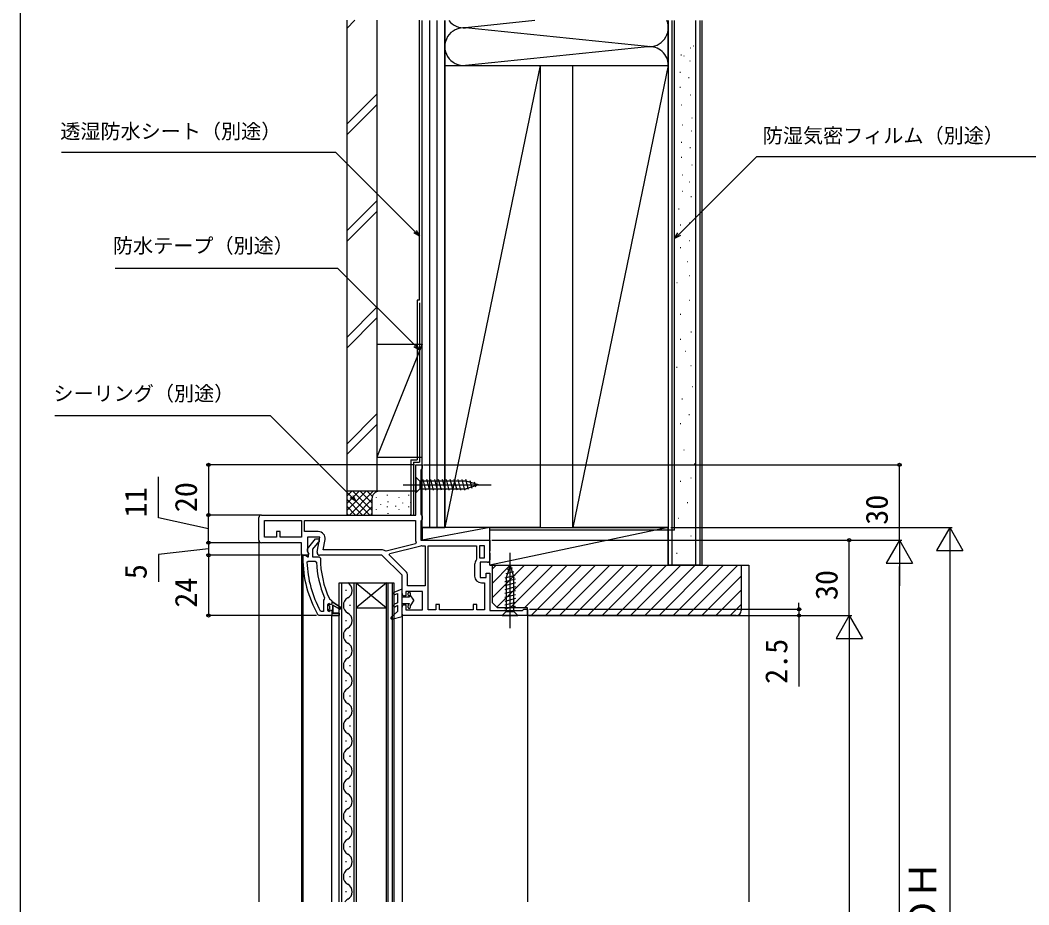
# Model space of a CAD drawing. Units: millimetres, scale not verified. Extents: x -525 to 525, y -784 to 779.
# Drawn here: x -524.8 to -123.3, y 251.1 to 603.3 of the extents above; entities that cross this region are included whole.
import ezdxf
from ezdxf.enums import TextEntityAlignment as Align

# ---------------------------------------------------------------- set-up
doc = ezdxf.new("R2010")
doc.units = ezdxf.units.MM
doc.header["$LTSCALE"] = 4
for name, color, linetype in [('0-2_YKK_11', 7, 'Continuous'), ('0-3_YKK_12', 2, 'Continuous'), ('0-4_YKK_13', 4, 'Continuous'), ('0-6_YKK_D', 6, 'Continuous'), ('0-7_YKK_ZWAK', 7, 'Continuous'), ('0-8_YSS_K', 3, 'Continuous'), ('0-9_YSS_KE', 3, 'Continuous')]:
    doc.layers.add(name, color=color, linetype=linetype)
doc.styles.add('ＭＳ ゴシック', font='')
doc.styles.get('ＭＳ ゴシック').set_extended_font_data('MS Gothic')

msp = doc.modelspace()

# ---------------------------------------------------------------- linework, layer by layer
at = {"layer": '0-2_YKK_11'}
for p, q in [((-429.8, 396.3), (-429.8, 405.3)), ((-364.8, 394.1), (-363.6, 394.1)), ((-343.9, 386.6), (-343.9, 382))]:
    msp.add_line(p, q, dxfattribs=at)
for points in [[(-428.8, 406.3), (-367.3, 406.3), (-367.3, 426.3), (-364.8, 426.3), (-364.8, 425), (-365.05, 424.567), (-365.3, 424.134), (-365.3, 406.666), (-365.05, 406.233), (-364.8, 405.8), (-364.8, 404.7), (-365.05, 404.267), (-365.3, 403.834), (-365.3, 396.3), (-337.8, 396.3), (-337.8, 392.058), (-337.92, 391.875), (-337.92, 391.325), (-337.8, 391.142), (-337.8, 388.5)], [(-411.6, 404.1), (-367.5, 404.1), (-367.5, 396.8)], [(-406.118, 399.7), (-411.6, 399.7), (-411.6, 404.1)], [(-406.585, 391.474), (-405.522, 397.5), (-410.4, 397.5), (-410.4, 391.744), (-409.858, 390.876), (-410.177, 390.3), (-412.8, 390.3), (-412.8, 395.3), (-428.8, 395.3)], [(-410.387, 392.817), (-407.275, 396.8), (-405.8, 396.8), (-405.8, 395.699), (-406.275, 395.199), (-406.645, 395.008), (-408.4, 392.761), (-408.4, 389.6), (-405.799, 389.6), (-405.299, 389.103)], [(-381.007, 392.5), (-404.17, 392.5), (-403.459, 396.531)], [(-367.177, 395.519), (-367.498, 394.797), (-379.083, 391.957), (-379.484, 392.029)], [(-371.391, 384.002), (-377.88, 390.491), (-377.723, 391.054), (-365.277, 394.106), (-365.102, 394.117)], [(-363.6, 394.1), (-363.6, 378.1), (-370.6, 378.1), (-370.6, 382.093)], [(-362.4, 368.5), (-362.4, 394.1), (-343.2, 394.1), (-343.2, 388.598), (-343.309, 388.285)], [(-412.3, 389.3), (-412.3, 390.3), (-411.2, 390.3), (-410.704, 389.863), (-410.406, 389.6), (-410, 389.6), (-410, 391), (-410.2, 391.4)], [(-372.8, 375.1), (-372.8, 382.3), (-380.8, 390.3), (-405.6, 390.3)], [(-410.663, 387.48), (-410.163, 388), (-407.361, 388), (-406.861, 387.522)], [(-338.8, 387.5), (-341.7, 387.5), (-341.7, 381.5), (-339.3, 381.5), (-339.3, 383.1), (-337.8, 383.1), (-337.8, 368.3), (-324.892, 368.3), (-324.596, 368.55), (-324.3, 368.8), (-322.8, 368.8), (-322.8, 366.3), (-372.8, 366.3), (-372.8, 369.6)], [(-341.2, 379.3), (-340, 379.3), (-340, 368.5), (-343, 368.5), (-343, 370.7), (-344.5, 370.7), (-344.5, 368.5), (-357.9, 368.5), (-357.9, 370.7), (-359.4, 370.7), (-359.4, 368.5), (-362.4, 368.5)], [(-403.655, 373.396), (-403.808, 372.806), (-404, 372.412)], [(-371.8, 370.6), (-371.3, 370.6), (-371.3, 368.5), (-364.6, 368.5), (-364.6, 375.9), (-371.3, 375.9), (-371.3, 374.1), (-371.8, 374.1)], [(-404, 372.412), (-404, 367.9), (-404.906, 367.9), (-405.345, 368.162)], [(-401.726, 372.991), (-401.286, 372.7), (-400.8, 372.2), (-400.8, 371.6), (-400.3, 371.6), (-397.168, 369.513), (-397.589, 368.835), (-400.3, 370.4), (-400.3, 367.3), (-397.8, 367.3), (-397.8, 366.3), (-400.8, 366.3), (-397.8, 366.3), (-397.8, 367.3), (-400.3, 367.3), (-400.3, 370.4), (-397.589, 368.835), (-397.168, 369.513), (-400.3, 371.6), (-400.8, 371.6), (-400.8, 370.8), (-401.1, 370.5), (-401.39, 370.725), (-401.875, 371.1), (-401.9, 371.1), (-401.9, 370.294), (-401.637, 369.996), (-401.637, 369.004), (-401.9, 368.706), (-401.9, 367.9), (-402.4, 368.4), (-402.4, 370.6), (-401.9, 371.1), (-401.9, 370.294), (-401.637, 369.996), (-401.637, 369.004), (-401.9, 368.706), (-401.9, 367.9), (-401.39, 368.275), (-401.1, 368.5)], [(-400.8, 366.3), (-405.847, 366.3), (-406.282, 366.553)], [(-401.1, 368.5), (-400.8, 368.2), (-400.8, 366.3)]]:
    msp.add_lwpolyline(points, dxfattribs=at)
for points in [[(-427.6, 404.1), (-412.8, 404.1), (-412.8, 397.5), (-421.3, 397.5), (-421.3, 399.7), (-422.8, 399.7), (-422.8, 397.5), (-427.6, 397.5)], [(-342, 394.1), (-342, 389.3), (-340, 389.3), (-340, 394.1)]]:
    msp.add_lwpolyline(points, close=True, dxfattribs=at)
for centre, radius, start, end in [((-428.8, 405.3), 1, 90, 180), ((-406.118, 397), 2.7, 350, 90), ((-428.8, 396.3), 1, 180, 270), ((-364.8, 396.8), 2.7, 180, 208.31334), ((-364.8, 396.8), 2.7, 263.58075, 270), ((-409.6, 392.2), 1, 141.91328, 233.13011), ((-405.6, 391.3), 1, 170, 270), ((-381.007, 389.8), 2.7, 55.65676, 90), ((-366.3, 389.3), 46, 179.99999, 209.63715), ((-366.3, 389.3), 44.4, 182.34992, 208.42982), ((-366.3, 389.3), 40.6, 182.5101, 203.06204), ((-366.3, 389.3), 39, 180.29012, 204.71984), ((-341.2, 386.6), 2.7, 141.37517, 180), ((-338.8, 388.5), 1, 270, 0), ((-373.3, 382.093), 2.7, 360, 45), ((-341.2, 382), 2.7, 180, 270), ((-371.8, 375.1), 1, 180, 270), ((-371.8, 369.6), 1, 90, 180)]:
    msp.add_arc(centre, radius, start, end, dxfattribs=at)
at = {"layer": '0-3_YKK_12'}
for p, q in [((-429.8, 396.3), (-429.8, 252.3)), ((-412.8, 390.8), (-412.8, 252.3)), ((-412.3, 390.3), (-412.3, 252.3)), ((-397.8, 252.3), (-397.8, 379.3)), ((-396.8, 252.3), (-396.8, 379.3)), ((-392, 379.3), (-392, 252.3)), ((-391, 379.3), (-379, 379.3)), ((-391, 379.3), (-379, 369.3)), ((-379, 379.3), (-391, 369.3)), ((-379, 252.3), (-379, 379.3)), ((-378.3, 252.3), (-378.3, 379.3)), ((-376.7, 379.3), (-376.7, 252.3)), ((-395.16, 376.5), (-395.16, 376.1)), ((-393.64, 370.5), (-393.64, 370.1)), ((-400.8, 252.3), (-400.8, 366.3)), ((-391, 369.3), (-379, 369.3)), ((-372.8, 366.8), (-372.8, 252.3)), ((-322.803, 366.8), (-322.803, 252.3)), ((-395.16, 364.5), (-395.16, 364.1)), ((-393.64, 358.5), (-393.64, 358.1)), ((-395.16, 352.5), (-395.16, 352.1)), ((-393.64, 346.5), (-393.64, 346.1)), ((-395.16, 340.5), (-395.16, 340.1)), ((-393.64, 334.5), (-393.64, 334.1)), ((-395.16, 328.5), (-395.16, 328.1)), ((-393.64, 322.5), (-393.64, 322.1)), ((-395.16, 316.5), (-395.16, 316.1)), ((-393.64, 310.5), (-393.64, 310.1)), ((-395.16, 304.5), (-395.16, 304.1)), ((-393.64, 298.5), (-393.64, 298.1)), ((-395.16, 292.5), (-395.16, 292.1)), ((-393.64, 286.5), (-393.64, 286.1)), ((-395.16, 280.5), (-395.16, 280.1)), ((-393.64, 274.5), (-393.64, 274.1)), ((-395.16, 268.5), (-395.16, 268.1)), ((-393.64, 262.5), (-393.64, 262.1)), ((-395.16, 256.5), (-395.16, 256.1))]:
    msp.add_line(p, q, dxfattribs=at)
for points in [[(-397.8, 379.3), (-391, 379.3), (-391, 252.3)], [(-379, 379.3), (-376, 379.3), (-376, 252.3)]]:
    msp.add_lwpolyline(points, dxfattribs=at)
for centre, start, end in [((-396.077, 376.3), 299.20254, 60.79746), ((-392.723, 370.3), 119.20254, 240.79746), ((-396.077, 364.3), 299.20254, 60.79746), ((-392.723, 358.3), 119.20254, 240.79746), ((-396.077, 352.3), 299.20254, 60.79746), ((-392.723, 346.3), 119.20254, 240.79746), ((-396.077, 340.3), 299.20254, 60.79746), ((-392.723, 334.3), 119.20254, 240.79746), ((-396.077, 328.3), 299.20254, 60.79746), ((-392.723, 322.3), 119.20254, 240.79746), ((-396.077, 316.3), 299.20254, 60.79746), ((-392.723, 310.3), 119.20254, 240.79746), ((-396.077, 304.3), 299.20254, 60.79746), ((-392.723, 298.3), 119.20254, 240.79746), ((-396.077, 292.3), 299.20254, 60.79746), ((-392.723, 286.3), 119.20254, 240.79746), ((-396.077, 280.3), 299.20254, 60.79746), ((-392.723, 274.3), 119.20254, 240.79746), ((-396.077, 268.3), 299.20254, 60.79746), ((-392.723, 262.3), 119.20254, 240.79746), ((-396.077, 256.3), 299.20254, 60.79746), ((-392.723, 250.3), 119.20254, 144.41335)]:
    msp.add_arc(centre, 3.437, start, end, dxfattribs=at)
at = {"layer": '0-4_YKK_13'}
for p, q in [((-372.3, 418.3), (-337.3, 418.3)), ((-367.3, 421.4), (-367.3, 415.2)), ((-367.3, 421.4), (-365.75, 419.85)), ((-347.216, 419.85), (-365.75, 419.85)), ((-365.75, 419.85), (-365.75, 416.75)), ((-363.324, 416.2), (-364.449, 420.4)), ((-361.771, 416.2), (-362.896, 420.4)), ((-360.218, 416.2), (-361.343, 420.4)), ((-358.665, 416.2), (-359.79, 420.4)), ((-357.112, 416.2), (-358.237, 420.4)), ((-355.559, 416.2), (-356.684, 420.4)), ((-354.006, 416.2), (-355.131, 420.4)), ((-352.453, 416.2), (-353.579, 420.4)), ((-350.9, 416.2), (-352.026, 420.4)), ((-349.347, 416.2), (-350.473, 420.4)), ((-347.794, 416.2), (-348.92, 420.4)), ((-346.311, 416.459), (-347.367, 420.4)), ((-342.3, 418.3), (-347.216, 419.85)), ((-342.3, 418.3), (-347.216, 416.75)), ((-344.879, 416.91), (-345.692, 419.946)), ((-343.447, 417.362), (-343.996, 419.412)), ((-367.3, 415.2), (-365.75, 416.75)), ((-365.75, 416.75), (-347.216, 416.75)), ((-329.8, 361.3), (-329.8, 391.3)), ((-329.8, 386.3), (-331.35, 381.384)), ((-329.8, 386.3), (-328.25, 381.384)), ((-327.959, 382.289), (-331.9, 381.233)), ((-328.41, 383.721), (-331.446, 382.908)), ((-328.862, 385.153), (-330.912, 384.604)), ((-327.7, 380.806), (-331.9, 379.68)), ((-327.7, 379.253), (-331.9, 378.127)), ((-327.7, 377.7), (-331.9, 376.574)), ((-331.35, 381.384), (-331.35, 367.85)), ((-328.25, 367.85), (-328.25, 381.384)), ((-375.993, 375.561), (-372.8, 376.9)), ((-375.607, 374.639), (-374.6, 375.061)), ((-372.8, 365.9), (-372.8, 376.9)), ((-369.871, 373.6), (-372.8, 373.6)), ((-370.3, 374.45), (-370.3, 375.2)), ((-370.246, 374.25), (-369.871, 373.6)), ((-369.5, 375.2), (-369.5, 374.566)), ((-368.1, 372.35), (-369.5, 374.566)), ((-327.7, 376.147), (-331.9, 375.021)), ((-327.7, 374.594), (-331.9, 373.469)), ((-374.6, 370.269), (-375.566, 369.758)), ((-374.6, 370.269), (-374.6, 367.9)), ((-372.8, 371.1), (-369.871, 371.1)), ((-370.3, 369.5), (-370.3, 370.25)), ((-370.246, 370.45), (-369.871, 371.1)), ((-368.1, 372.35), (-369.5, 370.134)), ((-369.5, 370.134), (-369.5, 369.5)), ((-327.7, 373.041), (-331.9, 371.916)), ((-327.7, 371.488), (-331.9, 370.363)), ((-327.7, 369.935), (-331.9, 368.81)), ((-377.167, 365.598), (-374.6, 367.9)), ((-376.804, 364.912), (-372.8, 365.9)), ((-332.9, 366.3), (-331.35, 367.85)), ((-332.9, 366.3), (-326.7, 366.3)), ((-331.35, 367.85), (-328.25, 367.85)), ((-326.7, 366.3), (-328.25, 367.85))]:
    msp.add_line(p, q, dxfattribs=at)
msp.add_lwpolyline([(-374.6, 375.061), (-374.6, 371.4), (-376.034, 370.642)], dxfattribs=at)
for centre, radius, start, end in [((-375.8, 375.1), 0.5, 112.74717, 292.74717), ((-369.9, 375.2), 0.4, 0, 180.00219), ((-369.9, 374.45), 0.4, 180, 210.00159), ((-375.8, 370.2), 0.5, 117.86478, 297.86478), ((-369.9, 370.25), 0.4, 150.0011, 180), ((-369.9, 369.5), 0.4, 180.00219, 0), ((-376.9, 365.3), 0.4, 131.88663, 283.8652)]:
    msp.add_arc(centre, radius, start, end, dxfattribs=at)
at = {"layer": '0-6_YKK_D'}
for p, q in [((-367.8, 426.3), (-450.8, 426.3)), ((-449.8, 426.3), (-449.8, 406.3)), ((-364.3, 426.3), (-173.801, 426.3)), ((-174.801, 396.3), (-174.801, 426.3)), ((-429.37, 406.3), (-450.8, 406.3)), ((-429.37, 406.3), (-450.8, 406.3)), ((-449.8, 395.3), (-449.8, 406.3)), ((-265.801, 401.3), (-153.801, 401.3)), ((-154.801, 401.3), (-160.051, 392.207)), ((-154.801, 401.3), (-149.551, 392.207)), ((-154.801, 401.3), (-154.801, 383.114)), ((-429.8, 395.3), (-450.8, 395.3)), ((-429.3, 395.3), (-450.8, 395.3)), ((-449.8, 395.3), (-449.8, 390.3)), ((-337.101, 396.3), (-193.801, 396.3)), ((-337.101, 396.3), (-173.801, 396.3)), ((-337.101, 396.3), (-173.801, 396.3)), ((-194.801, 366.3), (-194.801, 396.3)), ((-174.801, 396.3), (-180.051, 387.207)), ((-174.801, 396.3), (-169.551, 387.207)), ((-174.801, 396.3), (-174.801, 378.113)), ((-413.3, 390.3), (-450.8, 390.3)), ((-413.3, 390.3), (-450.8, 390.3)), ((-449.8, 390.3), (-449.8, 366.3)), ((-160.051, 392.207), (-149.551, 392.207)), ((-154.801, 390.8), (-154.801, 106.8)), ((-180.051, 387.207), (-169.551, 387.207)), ((-174.801, 106.8), (-174.801, 385.8)), ((-214.801, 368.8), (-214.801, 371.35)), ((-406.847, 366.3), (-450.8, 366.3)), ((-322.301, 366.3), (-193.801, 366.3)), ((-322.101, 368.8), (-213.801, 368.8)), ((-322.101, 366.3), (-213.801, 366.3)), ((-228.797, 366.3), (-193.801, 366.3)), ((-214.801, 368.8), (-214.801, 366.3)), ((-214.801, 366.3), (-214.801, 337.973)), ((-194.801, 366.3), (-200.051, 357.207)), ((-194.801, 366.3), (-189.551, 357.207)), ((-194.801, 366.3), (-194.801, 348.113)), ((-200.051, 357.207), (-189.551, 357.207)), ((-194.801, 355.8), (-194.801, 121.8))]:
    msp.add_line(p, q, dxfattribs=at)
for points in [[(-365.801, 517.313), (-367.604, 519.116), (-399.092, 550.604), (-508.375, 550.604)], [(-264.301, 516.345), (-262.498, 518.149), (-231.613, 549.034), (-109.989, 549.034)], [(-367.121, 519.599), (-365.801, 517.313), (-368.087, 518.633)], [(-262.015, 517.665), (-264.301, 516.345), (-262.981, 518.632)], [(-365.801, 471.973), (-367.604, 473.776), (-398.355, 504.527), (-487.039, 504.527)], [(-367.121, 474.259), (-365.801, 471.973), (-368.087, 473.293)], [(-391.13, 411.771), (-392.933, 413.574), (-425.153, 445.794), (-510.991, 445.794)], [(-449.8, 400.8), (-469.8, 405.19), (-469.8, 421.531)], [(-392.45, 414.057), (-391.13, 411.771), (-393.416, 413.091)], [(-449.8, 392.8), (-469.8, 390.613), (-469.8, 379.658)]]:
    msp.add_lwpolyline(points, dxfattribs=at)
for centre in [(-449.8, 426.3), (-174.801, 426.3), (-449.8, 406.3), (-449.8, 406.3), (-449.8, 395.3), (-449.8, 395.3), (-194.801, 396.3), (-449.8, 390.3), (-449.8, 390.3), (-214.801, 368.8), (-449.8, 366.3), (-214.801, 366.3)]:
    msp.add_circle(centre, 0.637, dxfattribs=at)
at = {"layer": '0-7_YKK_ZWAK'}
msp.add_line((-524.8, 746.3), (-524.8, -783.7), dxfattribs=at)
at = {"layer": '0-8_YSS_K'}
for p, q in [((-394.801, 600.048), (-391.549, 603.3)), ((-361.801, 401.3), (-361.801, 603.162)), ((-358.801, 401.3), (-358.801, 603.162)), ((-355.801, 603.162), (-355.801, 585.3)), ((-355.801, 585.3), (-355.801, 603.162)), ((-355.801, 585.3), (-355.801, 603.162)), ((-319.979, 603.162), (-347.537, 600.339)), ((-266.801, 585.3), (-266.801, 603.162)), ((-266.801, 585.3), (-266.801, 603.162)), ((-265.301, 386.3), (-265.301, 603.162)), ((-255.801, 386.3), (-255.801, 603.162)), ((-253.301, 386.3), (-253.301, 603.162)), ((-275.065, 592.839), (-347.537, 600.261)), ((-275.065, 592.761), (-347.537, 585.339)), ((-258.018, 592.335), (-257.818, 592.335)), ((-256.944, 593.136), (-256.744, 593.136)), ((-261.826, 589.566), (-261.626, 589.566)), ((-260.636, 589.097), (-260.436, 589.097)), ((-258.249, 587.143), (-258.049, 587.143)), ((-317.801, 585.3), (-355.801, 401.3)), ((-355.801, 585.3), (-266.801, 585.3)), ((-266.801, 585.3), (-304.801, 401.3)), ((-262.172, 582.643), (-261.972, 582.643)), ((-258.711, 580.566), (-258.511, 580.566)), ((-262.172, 576.643), (-261.972, 576.643)), ((-394.801, 561.864), (-382.801, 573.864)), ((-258.018, 573.643), (-257.818, 573.643)), ((-394.801, 557.621), (-382.801, 569.621)), ((-261.711, 569.604), (-261.511, 569.604)), ((-257.501, 564.437), (-257.301, 564.437)), ((-261.309, 561.668), (-261.109, 561.668)), ((-257.732, 559.244), (-257.532, 559.244)), ((-261.655, 554.744), (-261.455, 554.744)), ((-258.193, 552.668), (-257.993, 552.668)), ((-261.655, 548.744), (-261.455, 548.744)), ((-257.501, 545.744), (-257.301, 545.744)), ((-261.193, 541.706), (-260.993, 541.706)), ((-258.539, 538.937), (-258.339, 538.937)), ((-261.193, 535.244), (-260.993, 535.244)), ((-394.801, 519.438), (-382.801, 531.438)), ((-257.834, 533.103), (-257.634, 533.103)), ((-394.801, 515.195), (-382.801, 527.195)), ((-262.729, 528.208), (-262.529, 528.208)), ((-258.533, 522.613), (-258.333, 522.613)), ((-262.03, 521.913), (-261.83, 521.913)), ((-258.533, 515.619), (-258.333, 515.619)), ((-262.03, 512.822), (-261.83, 512.822)), ((-259.233, 507.227), (-259.033, 507.227)), ((-263.429, 498.835), (-263.229, 498.835)), ((-258.533, 501.632), (-258.333, 501.632)), ((-258.533, 491.841), (-258.333, 491.841)), ((-394.801, 477.011), (-382.801, 489.011)), ((-262.03, 486.246), (-261.83, 486.246)), ((-394.801, 472.769), (-382.801, 484.769)), ((-257.834, 479.253), (-257.634, 479.253)), ((-364.801, 474.3), (-382.801, 429.3)), ((-382.801, 474.3), (-364.801, 474.3)), ((-382.801, 474.3), (-382.801, 429.3)), ((-262.088, 476.383), (-261.888, 476.383)), ((-259.99, 471.488), (-259.79, 471.488)), ((-257.892, 465.893), (-257.692, 465.893)), ((-263.487, 465.194), (-263.287, 465.194)), ((-257.193, 457.501), (-256.993, 457.501)), ((-261.389, 452.605), (-261.189, 452.605)), ((-382.801, 446.585), (-394.801, 434.585)), ((-258.592, 446.311), (-258.392, 446.311)), ((-394.801, 430.342), (-382.801, 442.342)), ((-262.088, 442.814), (-261.888, 442.814)), ((-260.69, 432.324), (-260.49, 432.324)), ((-256.493, 426.729), (-256.293, 426.729)), ((-262.088, 419.735), (-261.888, 419.735)), ((-257.892, 421.134), (-257.692, 421.134)), ((-394.801, 415.8), (-394.801, 406.3)), ((-381.801, 415.8), (-394.801, 415.8)), ((-394.801, 408.099), (-387.1, 415.8)), ((-394.801, 410.927), (-389.929, 415.8)), ((-394.801, 413.756), (-392.757, 415.8)), ((-394.801, 415.442), (-385.655, 406.296)), ((-393.772, 406.3), (-384.272, 415.8)), ((-392.331, 415.8), (-384.801, 408.271)), ((-389.502, 415.8), (-384.801, 411.099)), ((-386.674, 415.8), (-384.641, 413.767)), ((-366.801, 415.8), (-381.801, 415.8)), ((-378.634, 414.14), (-378.634, 414.34)), ((-370.119, 414.14), (-370.119, 414.34)), ((-394.801, 412.614), (-388.489, 406.301)), ((-394.801, 409.785), (-391.316, 406.301)), ((-390.943, 406.301), (-384.801, 412.442)), ((-388.114, 406.301), (-384.801, 409.614)), ((-384.801, 412.8), (-384.801, 406.302)), ((-382.973, 413.138), (-382.973, 413.338)), ((-381.197, 410.34), (-381.197, 410.54)), ((-378.634, 409.496), (-378.634, 409.696)), ((-378.3, 411.469), (-378.3, 411.669)), ((-375.32, 409.714), (-375.32, 409.914)), ((-373.961, 413.138), (-373.961, 413.338)), ((-372.534, 410.991), (-372.534, 411.191)), ((-370.119, 409.496), (-370.119, 409.696)), ((-369.287, 411.135), (-369.287, 411.335)), ((-259.291, 411.343), (-259.091, 411.343)), ((-394.801, 406.957), (-394.144, 406.3)), ((-385.285, 406.302), (-384.801, 406.785)), ((-382.973, 408.495), (-382.973, 408.695)), ((-378.3, 406.826), (-378.3, 407.026)), ((-375.507, 406.303), (-375.507, 406.423)), ((-373.961, 408.495), (-373.961, 408.695)), ((-369.287, 406.492), (-369.287, 406.692)), ((-262.788, 405.049), (-262.588, 405.049)), ((-337.801, 401.3), (-364.801, 396.3)), ((-337.801, 386.3), (-337.801, 401.3)), ((-337.801, 401.3), (-266.801, 401.3)), ((-266.801, 401.3), (-266.801, 401.3)), ((-257.892, 398.055), (-257.692, 398.055)), ((-263.487, 391.062), (-263.287, 391.062)), ((-336.801, 384.852), (-335.354, 386.3)), ((-336.801, 379.196), (-329.697, 386.3)), ((-336.801, 373.539), (-324.04, 386.3)), ((-335.092, 369.591), (-318.383, 386.3)), ((-329.726, 369.3), (-312.726, 386.3)), ((-324.069, 369.3), (-307.069, 386.3)), ((-321.412, 366.3), (-301.412, 386.3)), ((-315.756, 366.3), (-295.756, 386.3)), ((-310.099, 366.3), (-290.099, 386.3)), ((-304.442, 366.3), (-284.442, 386.3)), ((-298.785, 366.3), (-278.785, 386.3)), ((-293.128, 366.3), (-273.128, 386.3)), ((-287.471, 366.3), (-267.471, 386.3)), ((-281.814, 366.3), (-261.814, 386.3)), ((-276.158, 366.3), (-256.158, 386.3)), ((-270.501, 366.3), (-250.501, 386.3)), ((-264.844, 366.3), (-244.844, 386.3)), ((-259.187, 366.3), (-239.187, 386.3)), ((-237.801, 386.3), (-234.801, 386.3)), ((-234.801, 386.3), (-234.801, 252.3)), ((-253.53, 366.3), (-237.801, 382.029)), ((-247.873, 366.3), (-237.801, 376.372)), ((-242.216, 366.3), (-237.801, 370.715))]:
    msp.add_line(p, q, dxfattribs=at)
msp.add_lwpolyline([(-382.801, 429.3), (-364.801, 429.3), (-364.801, 474.3)], dxfattribs=at)
for points in [[(-337.801, 396.3), (-337.801, 401.3), (-364.801, 401.3), (-364.801, 396.3)], [(-337.801, 386.3), (-266.801, 386.3), (-266.801, 401.3)]]:
    msp.add_lwpolyline(points, close=True, dxfattribs=at)
for centre, radius, start, end in [((-348.301, 607.8), 7.5, 218.20619, 275.84736), ((-274.301, 600.3), 7.5, 264.15264, 22.42704), ((-348.301, 592.8), 7.5, 84.15264, 275.84736), ((-274.301, 585.3), 7.5, 0, 95.84736), ((-381.801, 412.8), 3, 90, 180)]:
    msp.add_arc(centre, radius, start, end, dxfattribs=at)
at = {"layer": '0-9_YSS_KE'}
for p, q in [((-394.801, 603.3), (-394.801, 415.8)), ((-382.801, 603.3), (-382.801, 415.8)), ((-365.801, 491.8), (-365.801, 603.3)), ((-364.801, 401.3), (-364.801, 603.162)), ((-355.801, 603.162), (-355.801, 401.3)), ((-266.801, 603.162), (-266.801, 386.3)), ((-264.301, 400.3), (-264.301, 603.162)), ((-254.301, 603.162), (-254.301, 386.3)), ((-366.801, 491.8), (-366.801, 428.3)), ((-365.801, 491.8), (-366.801, 491.8)), ((-365.801, 490.8), (-365.801, 427.3)), ((-369.301, 428.3), (-366.801, 428.3)), ((-369.301, 428.3), (-369.301, 406.3)), ((-368.301, 427.3), (-365.801, 427.3)), ((-368.301, 427.3), (-368.301, 406.3)), ((-382.801, 415.8), (-394.801, 415.8)), ((-364.801, 401.3), (-355.801, 401.3)), ((-264.301, 400.3), (-337.801, 400.3)), ((-254.301, 386.3), (-266.801, 386.3))]:
    msp.add_line(p, q, dxfattribs=at)
for points in [[(-355.801, 401.3), (-355.801, 585.3), (-317.801, 585.3), (-317.801, 401.3)], [(-304.801, 401.3), (-304.801, 585.3), (-266.801, 585.3), (-266.801, 401.3)]]:
    msp.add_lwpolyline(points, close=True, dxfattribs=at)
for points in [[(-336.801, 386.3), (-237.801, 386.3), (-237.801, 368.3)], [(-239.801, 366.3), (-322.801, 366.3), (-322.801, 369.3), (-334.801, 369.3), (-336.801, 371.3), (-336.801, 386.3)]]:
    msp.add_lwpolyline(points, dxfattribs=at)
msp.add_arc((-239.801, 368.3), 2, 270.00001, 359.99999, dxfattribs=at)

# ---------------------------------------------------------------- texts
at = {"layer": '0-6_YKK_D', "style": 'ＭＳ ゴシック'}
for s, p in [('透湿防水シート（別途）', (-508.844, 554.399)), ('防湿気密フィルム（別途）', (-229.221, 552.702)), ('防水テープ（別途）', (-487.867, 508.868)), ('シーリング（別途）', (-511.573, 450.005))]:
    msp.add_text(s, height=5.865, dxfattribs=at).set_placement(p, align=Align.BOTTOM_LEFT)
for s, height, p in [('20', 8.798, (-451.8, 407.436)), ('11', 8.798, (-471.8, 405.349)), ('30', 8.798, (-176.801, 402.436)), ('5', 8.798, (-471.8, 380.772)), ('30', 8.798, (-196.801, 372.436)), ('24', 8.798, (-451.8, 369.402)), ('2.5', 8.798, (-216.801, 339.086)), ('ＲＯＨ', 11, (-156.801, 223.488))]:
    msp.add_text(s, height=height, rotation=90, dxfattribs=at).set_placement(p, align=Align.BOTTOM_LEFT)

doc.saveas('drawing.dxf')
